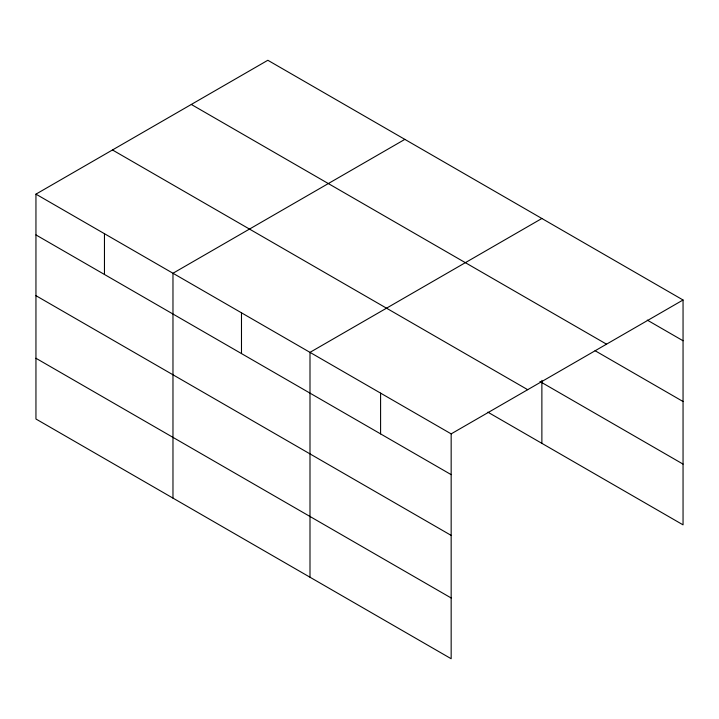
<?xml version="1.0" encoding="UTF-8"?>
<svg xmlns="http://www.w3.org/2000/svg" width="719" height="719" viewBox="0 0 719 719"><rect width="100%" height="100%" fill="white"/><g stroke="black" fill="none" stroke-linecap="round" stroke-linejoin="round"><path stroke-width="1.08" d="M35.95 194.148L451.164 433.872L451.164 658.73L35.95 419.006L35.95 194.148L267.836 60.27L683.05 299.994L683.05 524.852L487.841 412.149M404.851 139.378L172.973 273.256L172.973 498.114M541.874 218.486L309.997 352.364L309.997 577.222M451.164 433.872L683.05 299.994M647.271 320.108L683.05 340.761M191.308 104.453L606.53 344.176M595.062 350.71L683.05 401.517M539.942 381.483L683.05 464.106M112.47 149.965L527.692 389.689M35.95 234.915L451.164 474.639M35.95 295.671L451.164 535.394M35.95 358.26L451.164 597.983M541.874 380.36L541.874 443.344M380.585 393.113L380.585 433.89M241.485 312.81L241.485 353.577M104.462 233.702L104.462 274.469"/></g></svg>
